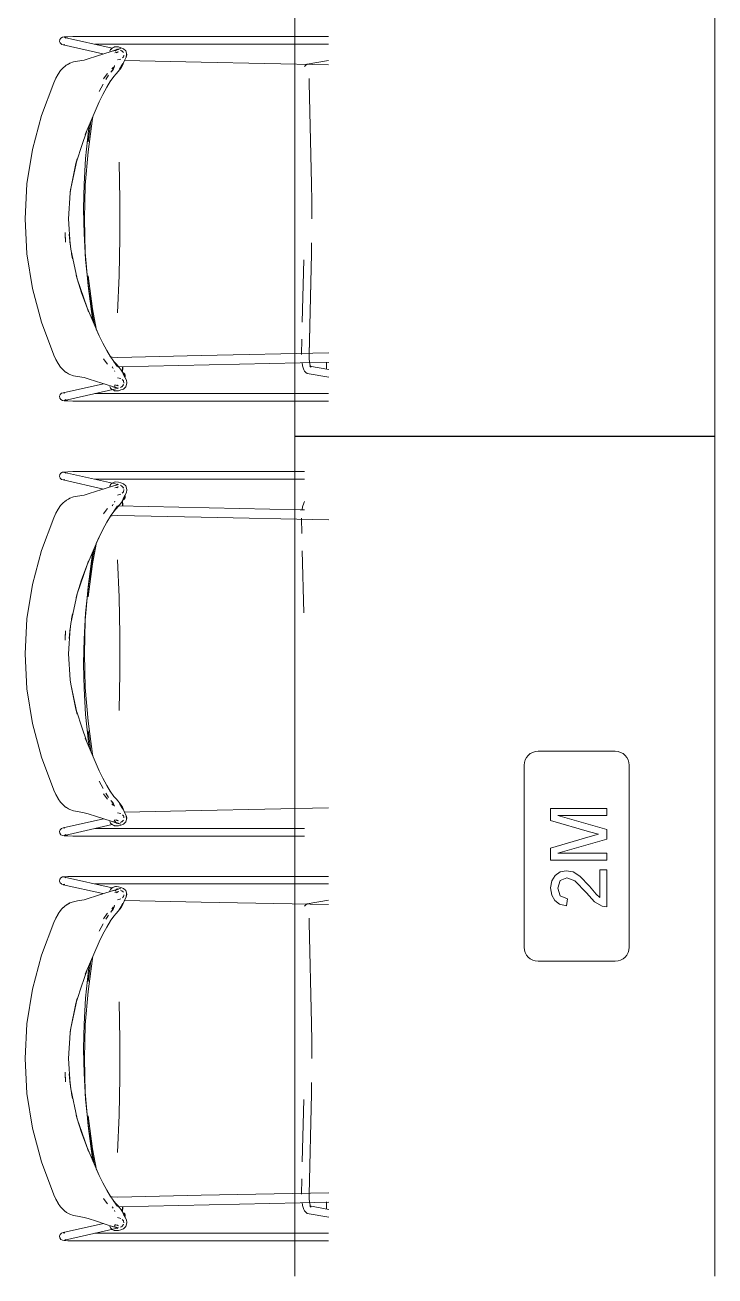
# Model space of a CAD drawing. Header units: millimetres. Extents: x 155927 to 317870, y -36033 to 97293.
# Drawn here: x 204481 to 205466, y 19208 to 20995 of the extents above; entities that cross this region are included whole.
import ezdxf

# ---------------------------------------------------------------- set-up
doc = ezdxf.new("R2010")
doc.units = ezdxf.units.MM
doc.header["$MEASUREMENT"] = 0
doc.layers.add('G-IMPT', color=8, linetype='CONTINUOUS', lineweight=9)
doc.layers.add('I-FURN', color=8, linetype='CONTINUOUS', lineweight=9)

msp = doc.modelspace()

# ---------------------------------------------------------------- linework, layer by layer
at = {"layer": 'G-IMPT'}
for p, q in [((204531, 20974.6), (204530.6, 20971.9)), ((204531.4, 20969.8), (204530.6, 20971.9)), ((204532.5, 20976.7), (204531, 20974.6)), ((204531.4, 20969.8), (204533.2, 20967.9)), ((204534.8, 20977.9), (204532.5, 20976.7)), ((204533.5, 20967.6), (204533.2, 20967.9)), ((204536, 20966.8), (204533.5, 20967.6)), ((204534.8, 20977.9), (204537.3, 20978.3)), ((204538.3, 20967.5), (204535.7, 20967.1)), ((204538, 20967.4), (204535.7, 20967.1)), ((204537.3, 20978.3), (204542.5, 20978.5)), ((204537.6, 20977.7), (204605.7, 20962.3)), ((204537.6, 20977.7), (204539.7, 20976.6)), ((204539.7, 20976.6), (204539.5, 20976.8)), ((204542.5, 20978.5), (204549.7, 20978.7)), ((204556, 20978.7), (204549.7, 20978.7)), ((204914.6, 20978.7), (204556, 20978.7)), ((204581, 20967.9), (204914.6, 20967.9)), ((204592.2, 20954.2), (204536, 20966.8)), ((204571.3, 20946.9), (204583.2, 20950.8)), ((204583.2, 20950.8), (204604.4, 20957.5)), ((204602.4, 20957.8), (204603.5, 20960.1)), ((204602.4, 20957.8), (204602.4, 20957.7)), ((204603.5, 20960.1), (204603.6, 20960.3)), ((204605.7, 20962.4), (204603.6, 20960.3)), ((204603.9, 20960.5), (204605.7, 20962.4)), ((204603.9, 20960.5), (204605.5, 20962.2)), ((204612.6, 20960.1), (204604.4, 20957.5)), ((204608.9, 20963.9), (204605.5, 20962.2)), ((204605.5, 20962.2), (204608.6, 20963.8)), ((204605.5, 20962.2), (204605.7, 20962.4)), ((204608.9, 20963.9), (204605.7, 20962.4)), ((204614.9, 20960.3), (204606.8, 20958.2)), ((204606.8, 20958.2), (204608.1, 20958.5)), ((204614.9, 20960.3), (204608.1, 20958.5)), ((204608.9, 20963.9), (204608.6, 20963.8)), ((204608.9, 20963.9), (204610.6, 20964.1)), ((204614.8, 20957.1), (204609.4, 20955.5)), ((204611.5, 20959.6), (204609.8, 20957.7)), ((204618.2, 20961.7), (204610.4, 20959.4)), ((204613.5, 20960.9), (204610.4, 20959.4)), ((204611.9, 20964), (204610.6, 20964.1)), ((204613.5, 20960.9), (204611.5, 20959.6)), ((204614.7, 20963.9), (204611.9, 20964)), ((204612, 20960.9), (204613.9, 20960.5)), ((204613.6, 20956.9), (204612.1, 20955.4)), ((204612.1, 20955.4), (204613, 20956.5)), ((204614.8, 20957.1), (204612.4, 20955.9)), ((204613.6, 20956.9), (204612.4, 20955.9)), ((204618.2, 20961.7), (204612.6, 20960.1)), ((204617.9, 20962.9), (204614.7, 20963.9)), ((204619.1, 20958.5), (204617.5, 20959.3)), ((204617.9, 20962.9), (204622.1, 20961.5)), ((204617.9, 20959), (204619.1, 20958.5)), ((204621.7, 20955.9), (204619.7, 20958.2)), ((204621.8, 20949.9), (204620.3, 20948.3)), ((204621.8, 20949.9), (204622.3, 20950.9)), ((204625.2, 20958.3), (204622.1, 20961.5)), ((204622.5, 20952.4), (204622.3, 20950.9)), ((204625.9, 20949.5), (204622.9, 20943.5)), ((204625.7, 20957), (204625.2, 20958.3)), ((204626.4, 20954.1), (204625.6, 20949.1)), ((204626.9, 20952.8), (204625.6, 20949.1)), ((204626.9, 20952.8), (204625.7, 20957)), ((204626.4, 20954.1), (204625.9, 20949.5)), ((204532.2, 20930.1), (204533.9, 20932.2)), ((204535.8, 20934), (204533.9, 20932.2)), ((204535.8, 20934), (204536.3, 20934.5)), ((204538.2, 20936.2), (204536.3, 20934.5)), ((204540.2, 20937.8), (204538.2, 20936.2)), ((204540.2, 20937.8), (204545.4, 20940.7)), ((204544.4, 20940.2), (204540.2, 20937.8)), ((204540.2, 20937.8), (204540.6, 20938)), ((204540.6, 20938), (204543.2, 20939.5)), ((204543.2, 20939.5), (204545.4, 20940.7)), ((204544.4, 20940.2), (204545.4, 20940.7)), ((204550.4, 20942.5), (204545.4, 20940.7)), ((204556.4, 20943.6), (204550.4, 20942.5)), ((204565.6, 20945.2), (204556.4, 20943.6)), ((204565.6, 20945.2), (204571.3, 20946.9)), ((204607.5, 20935), (204605.4, 20932.6)), ((204607.6, 20932.7), (204605.9, 20929.9)), ((204607.6, 20932.7), (204606.3, 20930.5)), ((204609.3, 20935.9), (204607.3, 20932.1)), ((204607.6, 20932.7), (204607.3, 20932.1)), ((204607.6, 20932.7), (204609.3, 20935.9)), ((204608.4, 20936.2), (204609.1, 20937.4)), ((204618.3, 20946.7), (204613.5, 20945.4)), ((204618.5, 20934.3), (204614.2, 20928.9)), ((204616.4, 20932), (204621.2, 20940.3)), ((204618.7, 20935.6), (204616.4, 20932)), ((204620.4, 20937.4), (204618.5, 20934.3)), ((204618.7, 20935.6), (204621.2, 20940.3)), ((204620.4, 20937.4), (204622.9, 20943.5)), ((204623.4, 20944.5), (204732.8, 20942)), ((204732.8, 20942), (204914.6, 20938.3)), ((204880.2, 20936), (204882.3, 20937.9)), ((204882.3, 20937.9), (204884.4, 20939.4)), ((204914.6, 20944.7), (204884.4, 20939.4)), ((204522.5, 20912.8), (204525.5, 20919.3)), ((204528.6, 20924.9), (204525.5, 20919.3)), ((204528.6, 20924.9), (204528.8, 20925.2)), ((204532.2, 20930.1), (204528.8, 20925.2)), ((204593.3, 20918.2), (204598.5, 20925.5)), ((204600.7, 20923.5), (204596.8, 20917.6)), ((204596.8, 20917.6), (204598, 20919.6)), ((204603.3, 20915.4), (204597.9, 20906.4)), ((204600.7, 20923.5), (204598, 20919.6)), ((204598.9, 20926), (204598.5, 20925.5)), ((204608.2, 20921.9), (204602.8, 20914.6)), ((204603.3, 20915.4), (204602.8, 20914.6)), ((204606, 20930.8), (204604, 20927.8)), ((204604.3, 20928.3), (204604, 20927.8)), ((204604.3, 20928.3), (204606, 20930.8)), ((204606.3, 20930.5), (204605.9, 20929.9)), ((204608.2, 20921.9), (204611.3, 20925.7)), ((204614.2, 20928.9), (204611.3, 20925.7)), ((204887.1, 20912.6), (204887.2, 20919)), ((204505, 20866.1), (204522.5, 20912.8)), ((204592.7, 20910.8), (204587.2, 20900.4)), ((204587.2, 20900.4), (204592.2, 20909.8)), ((204587.2, 20885.4), (204592.5, 20896)), ((204592.7, 20910.8), (204592.2, 20909.8)), ((204592.5, 20896), (204597.9, 20906.4)), ((204887.1, 20912.6), (204890.3, 20768.3)), ((204587.2, 20885.4), (204567.3, 20839)), ((204505, 20866.1), (204492, 20817.6)), ((204571.3, 20814.3), (204577.6, 20861.6)), ((204577.6, 20861.6), (204578.1, 20864.2)), ((204561.4, 20820.3), (204569.9, 20845.4)), ((204569.9, 20845.4), (204567.3, 20839)), ((204567.7, 20804.8), (204571.8, 20844.5)), ((204575.5, 20858), (204571.4, 20828.3)), ((204575.5, 20858), (204571.4, 20828.3)), ((204573, 20852.1), (204571.8, 20844.5)), ((204492, 20817.6), (204483.9, 20768.2)), ((204561.4, 20820.3), (204556.2, 20804.1)), ((204571.3, 20814.3), (204567.4, 20766.5)), ((204555.8, 20804.2), (204546.5, 20761.7)), ((204553.9, 20797.2), (204546.5, 20761.7)), ((204546.9, 20761.7), (204553.9, 20797.2)), ((204555.8, 20804.2), (204553.9, 20797.2)), ((204553.9, 20797.2), (204556.2, 20804.1)), ((204567.7, 20804.8), (204565.6, 20767.7)), ((204615.6, 20799.3), (204616.6, 20745.4)), ((204481.3, 20718.3), (204483.9, 20768.2)), ((204546, 20755.3), (204543.6, 20718.3)), ((204545.8, 20755.3), (204546.9, 20761.7)), ((204545.8, 20755.3), (204546.2, 20758.8)), ((204546, 20755.3), (204546.4, 20760.6)), ((204565.3, 20751.4), (204565.6, 20767.7)), ((204567.4, 20766.5), (204566.5, 20742.4)), ((204890.3, 20768.3), (204890.7, 20743.4)), ((204565.3, 20751.4), (204564.9, 20732.6)), ((204566.1, 20718.3), (204566.5, 20742.4)), ((204616.6, 20691.3), (204616.6, 20745.4)), ((204890.7, 20743.4), (204890.9, 20718.3)), ((204481.3, 20718.3), (204483.9, 20668.4)), ((204543.5, 20718.3), (204545.8, 20681.4)), ((204543.5, 20718.3), (204543.7, 20710.9)), ((204543.6, 20718.3), (204543.7, 20710.9)), ((204565.3, 20713.7), (204564.9, 20732.6)), ((204566.5, 20694.2), (204566.1, 20718.3)), ((204565.6, 20697.4), (204565.3, 20713.7)), ((204539.3, 20685.2), (204538.6, 20698.8)), ((204538.8, 20695.4), (204539.3, 20685.2)), ((204546.5, 20675), (204544.2, 20696.6)), ((204544.2, 20696.6), (204545.3, 20686.3)), ((204545.8, 20681.4), (204545.3, 20686.3)), ((204546.5, 20675), (204545.3, 20686.3)), ((204546.9, 20675.3), (204545.3, 20686.3)), ((204567.7, 20660.4), (204565.6, 20697.4)), ((204567.4, 20670.2), (204566.5, 20694.2)), ((204616.6, 20691.3), (204615.6, 20637.4)), ((204890.4, 20668.4), (204890.6, 20684.2)), ((204492, 20619), (204483.9, 20668.4)), ((204546.5, 20675), (204555.8, 20632.4)), ((204549, 20661.2), (204546.9, 20675.3)), ((204549, 20661.2), (204547.7, 20668.3)), ((204567.4, 20670.2), (204571.3, 20622.4)), ((204886.9, 20524.3), (204890.3, 20668.2)), ((204887.1, 20524.1), (204890.3, 20668.2)), ((204571.8, 20620.6), (204567.7, 20660.4)), ((204877.2, 20570.9), (204879.3, 20659.8)), ((204555.8, 20632.4), (204554.4, 20637.7)), ((204554.4, 20637.7), (204556, 20632.5)), ((204569.9, 20591.3), (204555.8, 20632.4)), ((204555.8, 20632.4), (204561.9, 20612.8)), ((204561.9, 20612.8), (204556, 20632.5)), ((204577.9, 20589.6), (204571.4, 20636.8)), ((204571.4, 20636.8), (204577.9, 20589.5)), ((204613.5, 20584.2), (204615.6, 20637.4)), ((204492, 20619), (204505, 20570.6)), ((204569.9, 20591.3), (204561.9, 20612.8)), ((204570, 20591.3), (204561.9, 20612.8)), ((204571.3, 20622.4), (204577.6, 20575.1)), ((204577.7, 20581.4), (204571.8, 20620.6)), ((204572.1, 20585.5), (204569.9, 20591.3)), ((204569.9, 20591.3), (204587.1, 20551.3)), ((204572.1, 20585.5), (204570, 20591.3)), ((204577.6, 20575.1), (204578.2, 20571.9)), ((204577.7, 20581.4), (204580.7, 20566.3)), ((204577.9, 20589.6), (204583.6, 20559.4)), ((204583.6, 20559.4), (204577.9, 20589.5)), ((204505, 20570.6), (204522.6, 20523.7)), ((204583.1, 20560.7), (204587.1, 20551.3)), ((204583.1, 20560.7), (204587.2, 20551.3)), ((204592.5, 20540.7), (204587.2, 20551.3)), ((204592.5, 20540.7), (204597.9, 20530.3)), ((204876.2, 20524.4), (204876.7, 20546.6)), ((204522.6, 20523.7), (204525.5, 20517.4)), ((204597.9, 20530.3), (204603.3, 20521.3)), ((204602.7, 20521.5), (204605.6, 20520.9)), ((204608.2, 20514.7), (204602.8, 20522.1)), ((204602.8, 20522.1), (204603.3, 20521.3)), ((204605.6, 20520.9), (204614, 20520.4)), ((204614, 20520.4), (204732.8, 20523.1)), ((204914.9, 20526.8), (204732.8, 20523.1)), ((204887.1, 20524.1), (204887.2, 20517.7)), ((204525.5, 20517.4), (204528.6, 20511.8)), ((204528.8, 20511.5), (204528.6, 20511.8)), ((204528.8, 20511.5), (204532.2, 20506.6)), ((204532.2, 20506.6), (204533.9, 20504.5)), ((204535.8, 20502.7), (204533.9, 20504.5)), ((204538.2, 20500.4), (204535.8, 20502.7)), ((204598.5, 20511.1), (204593.3, 20518.4)), ((204598.9, 20510.6), (204598.5, 20511.1)), ((204605.9, 20506.7), (204606.3, 20506.2)), ((204607.3, 20504.6), (204606.3, 20506.2)), ((204613.3, 20506.9), (204607.7, 20515.2)), ((204611.3, 20511), (204607.7, 20515.2)), ((204613.3, 20506.9), (204608.2, 20514.7)), ((204611.3, 20511), (204614.2, 20507.8)), ((204618.5, 20502.3), (204614.2, 20507.8)), ((204614.5, 20506.8), (204787.5, 20510.6)), ((204620.2, 20499.6), (204620.6, 20506.9)), ((204620.2, 20499.6), (204620.5, 20505.9)), ((204620.9, 20506.9), (204620.6, 20498.9)), ((204874, 20512.4), (204787.5, 20510.6)), ((204914.9, 20513.3), (204874, 20512.4)), ((204876.9, 20512.5), (204877.4, 20508.4)), ((204877.4, 20508.4), (204879.3, 20502.8)), ((204879.3, 20502.8), (204880.2, 20500.7)), ((204887.2, 20517.7), (204888.1, 20510.8)), ((204887.6, 20507.8), (204889.5, 20506.8)), ((204887.6, 20507.8), (204914.9, 20503)), ((204888.1, 20510.8), (204889.6, 20506.2)), ((204889.5, 20506.8), (204888.2, 20508.1)), ((204889.6, 20506.2), (204888.2, 20508.1)), ((204912, 20503.5), (204912, 20513.6)), ((204540.2, 20498.9), (204538.2, 20500.4)), ((204540.2, 20498.9), (204540.6, 20498.7)), ((204540.6, 20498.7), (204543.2, 20497.1)), ((204545.4, 20495.9), (204543.2, 20497.1)), ((204545.4, 20495.9), (204550.4, 20494.1)), ((204556.4, 20493), (204550.4, 20494.1)), ((204556.4, 20493), (204565.6, 20491.4)), ((204565.6, 20491.4), (204571.3, 20489.7)), ((204583.2, 20485.9), (204571.3, 20489.7)), ((204595.7, 20482), (204583.2, 20485.9)), ((204609, 20501.4), (204609.6, 20500)), ((204618.2, 20490), (204613.5, 20491.3)), ((204620.4, 20499.2), (204618.5, 20502.3)), ((204621.8, 20486.8), (204620.2, 20488.6)), ((204620.4, 20499.2), (204622.6, 20494.4)), ((204626, 20488), (204621.6, 20496.4)), ((204622.6, 20494.4), (204621.6, 20496.4)), ((204621.8, 20486.8), (204622.1, 20486.2)), ((204622.1, 20486.2), (204622.5, 20484.2)), ((204626, 20488), (204626.9, 20483.9)), ((204882.3, 20498.8), (204880.2, 20500.7)), ((204884.3, 20497.3), (204882.3, 20498.8)), ((204884.3, 20497.3), (204914.9, 20491.9)), ((204530.6, 20464.8), (204531.4, 20466.9)), ((204531.7, 20467.2), (204531.4, 20466.9)), ((204531.7, 20467.2), (204533.5, 20469.1)), ((204533.5, 20469.1), (204533.2, 20468.8)), ((204536, 20469.9), (204533.5, 20469.1)), ((204538.3, 20469.1), (204535.7, 20469.6)), ((204538, 20469.3), (204535.7, 20469.6)), ((204536, 20469.9), (204593.5, 20482.7)), ((204611, 20475.6), (204537.5, 20459)), ((204914.6, 20468.8), (204581, 20468.8)), ((204607.5, 20478.2), (204595.7, 20482)), ((204602.4, 20478.8), (204602.4, 20478.9)), ((204603.5, 20476.6), (204602.4, 20478.9)), ((204602.4, 20478.9), (204603.6, 20476.4)), ((204602.4, 20478.8), (204603.6, 20476.4)), ((204603.5, 20476.6), (204603.6, 20476.4)), ((204605.5, 20474.5), (204603.6, 20476.4)), ((204605.5, 20474.5), (204605.7, 20474.3)), ((204608.6, 20472.9), (204605.7, 20474.3)), ((204612.6, 20476.6), (204606.8, 20478.4)), ((204614.9, 20476.4), (204606.8, 20478.4)), ((204607.5, 20478.2), (204614.9, 20476.4)), ((204608.9, 20472.8), (204608.6, 20472.9)), ((204608.9, 20472.8), (204610.6, 20472.5)), ((204609, 20480.4), (204609.8, 20478.9)), ((204614.9, 20479.6), (204609.4, 20481.1)), ((204610.4, 20477.3), (204612.6, 20476.6)), ((204610.4, 20477.3), (204613.5, 20475.8)), ((204614.7, 20472.8), (204610.6, 20472.5)), ((204611.5, 20477.1), (204611, 20477.6)), ((204611.5, 20477.1), (204613.5, 20475.8)), ((204613.9, 20476.2), (204612, 20475.8)), ((204612.5, 20480.8), (204613.6, 20479.8)), ((204612.5, 20480.8), (204613.1, 20480.1)), ((204614.9, 20479.6), (204612.8, 20480.5)), ((204613.6, 20479.8), (204612.8, 20480.5)), ((204614.7, 20472.8), (204617.9, 20473.8)), ((204617.5, 20477.4), (204619.1, 20478.2)), ((204617.9, 20477.7), (204619.1, 20478.2)), ((204622.1, 20475.1), (204617.9, 20473.8)), ((204621.9, 20481.1), (204619.7, 20478.5)), ((204620.9, 20480.1), (204622.1, 20481.7)), ((204620.9, 20480.1), (204621.3, 20480.6)), ((204622.1, 20481.7), (204621.3, 20480.6)), ((204622.1, 20475.1), (204625.2, 20478.4)), ((204622.6, 20483.6), (204622.5, 20484.2)), ((204625.2, 20478.4), (204625.7, 20479.7)), ((204625.7, 20479.7), (204626.9, 20483.9)), ((204530.6, 20464.8), (204531, 20462.1)), ((204532.5, 20460), (204531, 20462.1)), ((204534.8, 20458.8), (204532.5, 20460)), ((204537.3, 20458.4), (204534.8, 20458.8)), ((204542.5, 20458.1), (204537.3, 20458.4)), ((204537.5, 20459), (204539.7, 20460)), ((204539.5, 20459.8), (204539.7, 20460)), ((204549.7, 20458), (204542.5, 20458.1)), ((204549.7, 20458), (204556, 20457.9)), ((204914.6, 20457.9), (204556, 20457.9)), ((204530.6, 20350.3), (204531, 20353)), ((204530.6, 20350.3), (204531.4, 20348.2)), ((204532.5, 20355.1), (204531, 20353)), ((204531.7, 20347.8), (204531.4, 20348.2)), ((204531.7, 20347.8), (204533.5, 20346)), ((204534.8, 20356.3), (204532.5, 20355.1)), ((204533.5, 20346), (204533.2, 20346.3)), ((204536, 20345.2), (204533.5, 20346)), ((204537.3, 20356.6), (204534.8, 20356.3)), ((204538.3, 20345.9), (204535.7, 20345.5)), ((204538, 20345.8), (204535.7, 20345.5)), ((204536, 20345.2), (204593.5, 20332.3)), ((204542.5, 20356.9), (204537.3, 20356.6)), ((204610.5, 20339.6), (204537.5, 20356)), ((204537.5, 20356), (204539.7, 20355)), ((204539.5, 20355.2), (204539.7, 20355)), ((204549.7, 20357.1), (204542.5, 20356.9)), ((204549.7, 20357.1), (204556, 20357.1)), ((204880.3, 20357.1), (204556, 20357.1)), ((204880.3, 20346.3), (204581, 20346.3)), ((204608.6, 20342.2), (204605.7, 20340.7)), ((204608.9, 20342.2), (204608.6, 20342.2)), ((204608.9, 20342.2), (204610.6, 20342.5)), ((204614.7, 20342.3), (204610.6, 20342.5)), ((204614.7, 20342.3), (204617.9, 20341.3)), ((204565.6, 20323.6), (204571.3, 20325.3)), ((204583.2, 20329.2), (204571.3, 20325.3)), ((204595.7, 20333.1), (204583.2, 20329.2)), ((204607.5, 20336.9), (204595.7, 20333.1)), ((204602.4, 20336.2), (204603.6, 20338.7)), ((204602.4, 20336.1), (204603.6, 20338.7)), ((204603.5, 20338.5), (204602.4, 20336.1)), ((204602.4, 20336.2), (204602.4, 20336.1)), ((204603.5, 20338.5), (204603.6, 20338.7)), ((204605.5, 20340.6), (204603.6, 20338.7)), ((204605.5, 20340.6), (204605.7, 20340.7)), ((204614.9, 20338.7), (204606.8, 20336.6)), ((204612.6, 20338.5), (204606.8, 20336.6)), ((204607.5, 20336.9), (204614.9, 20338.7)), ((204614.9, 20335.5), (204609.4, 20333.9)), ((204610.4, 20337.7), (204613.5, 20339.3)), ((204610.4, 20337.7), (204612.6, 20338.5)), ((204611.5, 20337.9), (204613.5, 20339.3)), ((204613.9, 20338.9), (204612, 20339.3)), ((204612.5, 20334.2), (204613.6, 20335.2)), ((204612.5, 20334.2), (204613.1, 20334.9)), ((204614.9, 20335.5), (204612.8, 20334.5)), ((204613.6, 20335.2), (204612.8, 20334.5)), ((204618.2, 20325), (204613.5, 20323.7)), ((204617.5, 20337.7), (204619.1, 20336.9)), ((204622.1, 20339.9), (204617.9, 20341.3)), ((204617.9, 20337.3), (204619.1, 20336.9)), ((204621.9, 20333.9), (204619.7, 20336.6)), ((204621.8, 20328.3), (204620.2, 20326.5)), ((204620.9, 20335), (204622.1, 20333.3)), ((204620.9, 20335), (204621.3, 20334.4)), ((204622.1, 20333.3), (204621.3, 20334.4)), ((204626, 20327.1), (204621.6, 20318.6)), ((204621.8, 20328.3), (204622.1, 20328.9)), ((204622.1, 20339.9), (204625.2, 20336.7)), ((204622.1, 20328.9), (204622.5, 20330.8)), ((204622.6, 20331.4), (204622.5, 20330.8)), ((204625.2, 20336.7), (204625.7, 20335.4)), ((204625.7, 20335.4), (204626.9, 20331.1)), ((204626, 20327.1), (204626.9, 20331.1)), ((204528.8, 20303.6), (204532.2, 20308.5)), ((204532.2, 20308.5), (204533.9, 20310.5)), ((204535.8, 20312.4), (204533.9, 20310.5)), ((204538.2, 20314.6), (204535.8, 20312.4)), ((204540.2, 20316.1), (204538.2, 20314.6)), ((204540.2, 20316.1), (204540.6, 20316.4)), ((204540.6, 20316.4), (204543.2, 20317.9)), ((204545.4, 20319.1), (204543.2, 20317.9)), ((204545.4, 20319.1), (204550.4, 20320.9)), ((204556.4, 20322), (204550.4, 20320.9)), ((204556.4, 20322), (204565.6, 20323.6)), ((204605.9, 20308.3), (204606.3, 20308.9)), ((204607.3, 20310.5), (204606.3, 20308.9)), ((204613.3, 20308.1), (204607.7, 20299.9)), ((204613.3, 20308.1), (204608.2, 20300.3)), ((204609, 20313.7), (204609.6, 20315.1)), ((204611.3, 20304.1), (204614.2, 20307.3)), ((204618.5, 20312.7), (204614.2, 20307.3)), ((204614.5, 20308.3), (204787.5, 20304.5)), ((204620.4, 20315.8), (204618.5, 20312.7)), ((204620.2, 20315.4), (204620.5, 20308.1)), ((204620.2, 20315.4), (204620.6, 20308.1)), ((204620.4, 20315.8), (204622.6, 20320.6)), ((204620.9, 20308.1), (204620.6, 20316.2)), ((204622.6, 20320.6), (204621.6, 20318.6)), ((204876.9, 20302.5), (204877.4, 20306.7)), ((204877.4, 20306.7), (204879.3, 20312.2)), ((204879.3, 20312.2), (204880.2, 20314.4)), ((204505, 20244.4), (204522.6, 20291.3)), ((204522.6, 20291.3), (204525.5, 20297.7)), ((204525.5, 20297.7), (204528.6, 20303.3)), ((204528.8, 20303.6), (204528.6, 20303.3)), ((204598.5, 20303.9), (204593.3, 20296.6)), ((204597.9, 20284.8), (204603.3, 20293.7)), ((204598.9, 20304.4), (204598.5, 20303.9)), ((204602.7, 20293.5), (204605.6, 20294.2)), ((204608.2, 20300.3), (204602.8, 20293)), ((204602.8, 20293), (204603.3, 20293.7)), ((204605.6, 20294.2), (204614, 20294.6)), ((204611.3, 20304.1), (204607.7, 20299.9)), ((204614, 20294.6), (204732.8, 20291.9)), ((204914.9, 20288.3), (204732.8, 20291.9)), ((204874, 20302.6), (204787.5, 20304.5)), ((204880.3, 20302.5), (204874, 20302.6)), ((204876.2, 20290.6), (204876.7, 20268.5)), ((204592.5, 20274.3), (204587.2, 20263.7)), ((204592.5, 20274.3), (204597.9, 20284.8)), ((204569.9, 20223.8), (204587.1, 20263.8)), ((204577.9, 20225.4), (204583.6, 20255.7)), ((204583.6, 20255.7), (204577.9, 20225.5)), ((204583.1, 20254.4), (204587.1, 20263.8)), ((204583.1, 20254.4), (204587.2, 20263.7)), ((204492, 20196), (204505, 20244.4)), ((204571.3, 20192.7), (204577.6, 20240)), ((204577.6, 20240), (204578.2, 20243.1)), ((204577.7, 20233.6), (204580.7, 20248.7)), ((204877.2, 20244.1), (204879.3, 20155.2)), ((204569.9, 20223.8), (204555.8, 20182.6)), ((204569.9, 20223.8), (204561.9, 20202.3)), ((204570, 20223.8), (204561.9, 20202.3)), ((204572.1, 20229.5), (204569.9, 20223.8)), ((204572.1, 20229.5), (204570, 20223.8)), ((204571.4, 20178.3), (204577.9, 20225.5)), ((204577.9, 20225.4), (204571.4, 20178.3)), ((204577.7, 20233.6), (204571.8, 20194.5)), ((204613.5, 20230.9), (204615.6, 20177.7)), ((204555.8, 20182.6), (204561.9, 20202.3)), ((204561.9, 20202.3), (204556, 20182.6)), ((204492, 20196), (204483.9, 20146.6)), ((204546.5, 20140.1), (204555.8, 20182.6)), ((204555.8, 20182.6), (204554.4, 20177.4)), ((204554.4, 20177.4), (204556, 20182.6)), ((204567.4, 20144.8), (204571.3, 20192.7)), ((204571.8, 20194.5), (204567.7, 20154.7)), ((204616.6, 20123.7), (204615.6, 20177.7)), ((204481.3, 20096.7), (204483.9, 20146.6)), ((204549, 20153.9), (204546.9, 20139.8)), ((204549, 20153.9), (204547.7, 20146.7)), ((204567.7, 20154.7), (204565.6, 20117.6)), ((204539.3, 20129.8), (204538.6, 20116.2)), ((204538.8, 20120.2), (204539.3, 20129.8)), ((204543.5, 20096.7), (204545.8, 20133.7)), ((204546.5, 20140.1), (204544.2, 20118.5)), ((204544.2, 20118.5), (204545.3, 20128.8)), ((204546.5, 20140.1), (204545.3, 20128.8)), ((204546.9, 20139.8), (204545.3, 20128.8)), ((204545.8, 20133.7), (204545.3, 20128.8)), ((204567.4, 20144.8), (204566.5, 20120.8)), ((204565.6, 20117.6), (204565.3, 20101.3)), ((204566.5, 20120.8), (204566.1, 20096.7)), ((204616.6, 20123.7), (204616.6, 20069.7)), ((204481.3, 20096.7), (204483.9, 20046.8)), ((204543.5, 20096.7), (204543.7, 20104.2)), ((204543.6, 20096.7), (204543.7, 20104.2)), ((204546, 20059.8), (204543.6, 20096.7)), ((204565.3, 20101.3), (204564.9, 20082.5)), ((204566.1, 20096.7), (204566.5, 20072.6)), ((204565.3, 20063.6), (204564.9, 20082.5)), ((204545.8, 20059.8), (204546.9, 20053.4)), ((204545.8, 20059.8), (204546.2, 20056.3)), ((204546, 20059.8), (204546.3, 20055.6)), ((204565.3, 20063.6), (204565.6, 20047.4)), ((204567.4, 20048.6), (204566.5, 20072.6)), ((204615.6, 20015.8), (204616.6, 20069.7)), ((204492, 19997.4), (204483.9, 20046.8)), ((204555.8, 20010.8), (204546.5, 20053.3)), ((204553.9, 20017.9), (204546.5, 20053.3)), ((204546.9, 20053.4), (204553.9, 20017.9)), ((204567.7, 20010.3), (204565.6, 20047.4)), ((204571.3, 20000.8), (204567.4, 20048.6)), ((204555.8, 20010.8), (204553.9, 20017.9)), ((204553.9, 20017.9), (204556.2, 20010.9)), ((204561.4, 19994.7), (204556.2, 20010.9)), ((204567.7, 20010.3), (204571.8, 19970.5)), ((204505, 19949), (204492, 19997.4)), ((204561.4, 19994.7), (204569.9, 19969.7)), ((204571.3, 20000.8), (204577.6, 19953.5)), ((204575.5, 19957.1), (204571.4, 19986.7)), ((204575.5, 19957.1), (204571.4, 19986.7)), ((204569.9, 19969.7), (204567.3, 19976.1)), ((204587.2, 19929.7), (204567.3, 19976.1)), ((204573, 19962.9), (204571.8, 19970.5)), ((204505, 19949), (204522.5, 19902.2)), ((204577.6, 19953.5), (204578.1, 19950.9)), ((204587.2, 19929.7), (204592.5, 19919.1)), ((204592.7, 19904.3), (204587.2, 19914.7)), ((204587.2, 19914.7), (204592.2, 19905.2)), ((204592.5, 19919.1), (204597.9, 19908.7)), ((204522.5, 19902.2), (204525.5, 19895.8)), ((204528.6, 19890.1), (204525.5, 19895.8)), ((204592.7, 19904.3), (204592.2, 19905.2)), ((204593.3, 19896.8), (204598.5, 19889.5)), ((204600.7, 19891.5), (204596.8, 19897.5)), ((204596.8, 19897.5), (204598, 19895.5)), ((204603.3, 19899.7), (204597.9, 19908.7)), ((204600.7, 19891.5), (204598, 19895.5)), ((204608.2, 19893.1), (204602.8, 19900.4)), ((204603.3, 19899.7), (204602.8, 19900.4)), ((204528.6, 19890.1), (204528.8, 19889.8)), ((204532.2, 19885), (204528.8, 19889.8)), ((204532.2, 19885), (204533.9, 19882.9)), ((204535.8, 19881), (204533.9, 19882.9)), ((204535.8, 19881), (204536.3, 19880.6)), ((204538.2, 19878.8), (204536.3, 19880.6)), ((204540.2, 19877.3), (204538.2, 19878.8)), ((204544.4, 19874.9), (204540.2, 19877.3)), ((204540.2, 19877.3), (204540.6, 19877.1)), ((204540.2, 19877.3), (204545.4, 19874.3)), ((204540.6, 19877.1), (204543.2, 19875.5)), ((204598.9, 19889), (204598.5, 19889.5)), ((204604.3, 19886.7), (204604, 19887.3)), ((204606, 19884.2), (204604, 19887.3)), ((204604.3, 19886.7), (204606, 19884.2)), ((204607.5, 19880), (204605.4, 19882.5)), ((204607.6, 19882.4), (204605.9, 19885.1)), ((204606.3, 19884.6), (204605.9, 19885.1)), ((204607.6, 19882.4), (204606.3, 19884.6)), ((204607.6, 19882.4), (204607.3, 19883)), ((204609.3, 19879.2), (204607.3, 19883)), ((204607.6, 19882.4), (204609.3, 19879.2)), ((204608.2, 19893.1), (204611.3, 19889.4)), ((204614.2, 19886.2), (204611.3, 19889.4)), ((204618.5, 19880.7), (204614.2, 19886.2)), ((204618.7, 19879.5), (204616.4, 19883.1)), ((204616.4, 19883.1), (204621.2, 19874.8)), ((204620.4, 19877.6), (204618.5, 19880.7)), ((204618.7, 19879.5), (204621.2, 19874.8)), ((204620.4, 19877.6), (204622.9, 19871.5)), ((204593.3, 19861.1), (204536, 19848.2)), ((204543.2, 19875.5), (204545.4, 19874.3)), ((204544.4, 19874.9), (204545.4, 19874.3)), ((204550.4, 19872.5), (204545.4, 19874.3)), ((204556.4, 19871.4), (204550.4, 19872.5)), ((204565.6, 19869.8), (204556.4, 19871.4)), ((204565.6, 19869.8), (204571.3, 19868.1)), ((204571.3, 19868.1), (204583.2, 19864.3)), ((204583.2, 19864.3), (204604.4, 19857.5)), ((204608.8, 19859.2), (204609.8, 19857.3)), ((204614.8, 19858), (204609.4, 19859.5)), ((204613.6, 19858.2), (204612.1, 19859.6)), ((204612.1, 19859.6), (204613, 19858.6)), ((204613.6, 19858.2), (204612.4, 19859.2)), ((204614.8, 19858), (204612.4, 19859.2)), ((204618.3, 19868.4), (204613.5, 19869.7)), ((204621.8, 19865.2), (204620.3, 19866.8)), ((204621.8, 19865.2), (204622.3, 19864.2)), ((204622.5, 19862.6), (204622.3, 19864.2)), ((204625.9, 19865.5), (204622.9, 19871.5)), ((204623.4, 19870.6), (204732.8, 19873)), ((204626.9, 19862.3), (204625.6, 19866)), ((204626.4, 19860.9), (204625.6, 19866)), ((204626.9, 19862.3), (204625.7, 19858.1)), ((204626.4, 19860.9), (204625.9, 19865.5)), ((204732.8, 19873), (204914.6, 19876.7)), ((204531.4, 19845.3), (204530.6, 19843.1)), ((204531, 19840.5), (204530.6, 19843.1)), ((204531.4, 19845.3), (204533.2, 19847.1)), ((204533.5, 19847.4), (204533.2, 19847.1)), ((204536, 19848.2), (204533.5, 19847.4)), ((204538.3, 19847.5), (204535.7, 19848)), ((204538, 19847.7), (204535.7, 19848)), ((204537.6, 19837.4), (204605.7, 19852.8)), ((204581, 19847.2), (204880.6, 19847.2)), ((204602.4, 19857.2), (204602.4, 19857.3)), ((204602.4, 19857.2), (204603.5, 19855)), ((204603.5, 19855), (204603.6, 19854.8)), ((204605.7, 19852.7), (204603.6, 19854.8)), ((204603.9, 19854.5), (204605.5, 19852.9)), ((204603.9, 19854.5), (204605.7, 19852.7)), ((204612.6, 19854.9), (204604.4, 19857.5)), ((204608.9, 19851.2), (204605.5, 19852.9)), ((204605.5, 19852.9), (204608.6, 19851.3)), ((204605.5, 19852.9), (204605.7, 19852.7)), ((204608.9, 19851.2), (204605.7, 19852.7)), ((204614.9, 19854.8), (204606.8, 19856.9)), ((204606.8, 19856.9), (204608.1, 19856.5)), ((204614.9, 19854.8), (204608.1, 19856.5)), ((204608.9, 19851.2), (204608.6, 19851.3)), ((204608.9, 19851.2), (204610.6, 19850.9)), ((204611.5, 19855.5), (204609.8, 19857.3)), ((204613.5, 19854.2), (204610.4, 19855.7)), ((204618.2, 19853.3), (204610.4, 19855.7)), ((204611.9, 19851), (204610.6, 19850.9)), ((204613.5, 19854.2), (204611.5, 19855.5)), ((204614.7, 19851.1), (204611.9, 19851)), ((204612, 19854.2), (204613.9, 19854.6)), ((204618.2, 19853.3), (204612.6, 19854.9)), ((204617.9, 19852.1), (204614.7, 19851.1)), ((204619.1, 19856.6), (204617.5, 19855.8)), ((204617.9, 19856.1), (204619.1, 19856.6)), ((204617.9, 19852.1), (204622.1, 19853.5)), ((204621.7, 19859.1), (204619.7, 19856.8)), ((204625.2, 19856.7), (204622.1, 19853.5)), ((204625.7, 19858.1), (204625.2, 19856.7)), ((204532.5, 19838.3), (204531, 19840.5)), ((204534.8, 19837.1), (204532.5, 19838.3)), ((204534.8, 19837.1), (204537.3, 19836.8)), ((204537.3, 19836.8), (204542.5, 19836.5)), ((204537.6, 19837.4), (204539.7, 19838.4)), ((204539.7, 19838.4), (204539.5, 19838.2)), ((204542.5, 19836.5), (204549.7, 19836.4)), ((204556, 19836.3), (204549.7, 19836.4)), ((204880.6, 19836.3), (204556, 19836.3)), ((204531, 19774.6), (204530.6, 19772)), ((204531.4, 19769.8), (204530.6, 19772)), ((204532.5, 19776.8), (204531, 19774.6)), ((204531.4, 19769.8), (204533.2, 19768)), ((204534.8, 19778), (204532.5, 19776.8)), ((204534.8, 19778), (204537.3, 19778.3)), ((204537.3, 19778.3), (204542.5, 19778.6)), ((204537.6, 19777.7), (204605.7, 19762.4)), ((204537.6, 19777.7), (204539.7, 19776.7)), ((204539.7, 19776.7), (204539.5, 19776.9)), ((204542.5, 19778.6), (204549.7, 19778.7)), ((204556, 19778.8), (204549.7, 19778.7)), ((204914.6, 19778.8), (204556, 19778.8)), ((204533.5, 19767.7), (204533.2, 19768)), ((204536, 19766.9), (204533.5, 19767.7)), ((204538.3, 19767.6), (204535.7, 19767.1)), ((204538, 19767.5), (204535.7, 19767.1)), ((204592.2, 19754.2), (204536, 19766.9)), ((204581, 19767.9), (204914.6, 19767.9)), ((204583.2, 19750.8), (204604.4, 19757.6)), ((204602.4, 19757.9), (204603.5, 19760.1)), ((204602.4, 19757.9), (204602.4, 19757.8)), ((204603.5, 19760.1), (204603.6, 19760.3)), ((204605.7, 19762.4), (204603.6, 19760.3)), ((204603.9, 19760.6), (204605.7, 19762.4)), ((204603.9, 19760.6), (204605.5, 19762.2)), ((204612.6, 19760.2), (204604.4, 19757.6)), ((204608.9, 19763.9), (204605.5, 19762.2)), ((204605.5, 19762.2), (204608.6, 19763.8)), ((204605.5, 19762.2), (204605.7, 19762.4)), ((204608.9, 19763.9), (204605.7, 19762.4)), ((204614.9, 19760.3), (204606.8, 19758.2)), ((204606.8, 19758.2), (204608.1, 19758.6)), ((204614.9, 19760.3), (204608.1, 19758.6)), ((204608.9, 19763.9), (204608.6, 19763.8)), ((204608.9, 19763.9), (204610.6, 19764.2)), ((204614.8, 19757.1), (204609.4, 19755.6)), ((204611.5, 19759.6), (204609.8, 19757.8)), ((204618.2, 19761.8), (204610.4, 19759.4)), ((204613.5, 19760.9), (204610.4, 19759.4)), ((204611.9, 19764.1), (204610.6, 19764.2)), ((204613.5, 19760.9), (204611.5, 19759.6)), ((204614.7, 19764), (204611.9, 19764.1)), ((204612, 19760.9), (204613.9, 19760.5)), ((204613.6, 19756.9), (204612.1, 19755.5)), ((204612.1, 19755.5), (204613, 19756.5)), ((204614.8, 19757.1), (204612.4, 19755.9)), ((204613.6, 19756.9), (204612.4, 19755.9)), ((204618.2, 19761.8), (204612.6, 19760.2)), ((204617.9, 19763), (204614.7, 19764)), ((204619.1, 19758.5), (204617.5, 19759.3)), ((204617.9, 19763), (204622.1, 19761.6)), ((204617.9, 19759), (204619.1, 19758.5)), ((204621.7, 19756), (204619.7, 19758.3)), ((204625.2, 19758.4), (204622.1, 19761.6)), ((204622.5, 19752.5), (204622.3, 19750.9)), ((204625.7, 19757), (204625.2, 19758.4)), ((204626.4, 19754.2), (204625.6, 19749.1)), ((204626.9, 19752.8), (204625.6, 19749.1)), ((204626.9, 19752.8), (204625.7, 19757)), ((204626.4, 19754.2), (204625.9, 19749.6)), ((204535.8, 19734.1), (204533.9, 19732.2)), ((204535.8, 19734.1), (204536.3, 19734.5)), ((204538.2, 19736.3), (204536.3, 19734.5)), ((204540.2, 19737.8), (204538.2, 19736.3)), ((204540.2, 19737.8), (204545.4, 19740.8)), ((204544.4, 19740.2), (204540.2, 19737.8)), ((204540.2, 19737.8), (204540.6, 19738)), ((204540.6, 19738), (204543.2, 19739.6)), ((204543.2, 19739.6), (204545.4, 19740.8)), ((204544.4, 19740.2), (204545.4, 19740.8)), ((204550.4, 19742.6), (204545.4, 19740.8)), ((204556.4, 19743.7), (204550.4, 19742.6)), ((204565.6, 19745.3), (204556.4, 19743.7)), ((204565.6, 19745.3), (204571.3, 19747)), ((204571.3, 19747), (204583.2, 19750.8)), ((204607.5, 19735.1), (204605.4, 19732.6)), ((204609.3, 19735.9), (204607.3, 19732.1)), ((204607.6, 19732.7), (204609.3, 19735.9)), ((204608.4, 19736.3), (204609.1, 19737.5)), ((204618.3, 19746.7), (204613.5, 19745.4)), ((204618.5, 19734.4), (204614.2, 19728.9)), ((204616.4, 19732), (204621.2, 19740.3)), ((204618.7, 19735.6), (204616.4, 19732)), ((204620.4, 19737.5), (204618.5, 19734.4)), ((204618.7, 19735.6), (204621.2, 19740.3)), ((204621.8, 19750), (204620.3, 19748.3)), ((204620.4, 19737.5), (204622.9, 19743.6)), ((204621.8, 19750), (204622.3, 19750.9)), ((204625.9, 19749.6), (204622.9, 19743.6)), ((204623.4, 19744.5), (204732.8, 19742.1)), ((204732.8, 19742.1), (204914.6, 19738.4)), ((204880.2, 19736), (204882.3, 19738)), ((204882.3, 19738), (204884.4, 19739.4)), ((204914.6, 19744.7), (204884.4, 19739.4)), ((204522.5, 19712.9), (204525.5, 19719.3)), ((204528.6, 19725), (204525.5, 19719.3)), ((204528.6, 19725), (204528.8, 19725.3)), ((204532.2, 19730.1), (204528.8, 19725.3)), ((204532.2, 19730.1), (204533.9, 19732.2)), ((204593.3, 19718.3), (204598.5, 19725.6)), ((204600.7, 19723.6), (204596.8, 19717.6)), ((204596.8, 19717.6), (204598, 19719.6)), ((204600.7, 19723.6), (204598, 19719.6)), ((204598.9, 19726.1), (204598.5, 19725.6)), ((204608.2, 19722), (204602.8, 19714.7)), ((204606, 19730.9), (204604, 19727.8)), ((204604.3, 19728.4), (204604, 19727.8)), ((204604.3, 19728.4), (204606, 19730.9)), ((204607.6, 19732.7), (204605.9, 19730)), ((204606.3, 19730.5), (204605.9, 19730)), ((204607.6, 19732.7), (204606.3, 19730.5)), ((204607.6, 19732.7), (204607.3, 19732.1)), ((204608.2, 19722), (204611.3, 19725.7)), ((204614.2, 19728.9), (204611.3, 19725.7)), ((204887.1, 19712.6), (204887.2, 19719)), ((204505, 19666.1), (204522.5, 19712.9)), ((204592.7, 19710.8), (204587.2, 19700.4)), ((204587.2, 19700.4), (204592.2, 19709.9)), ((204592.7, 19710.8), (204592.2, 19709.9)), ((204592.5, 19696), (204597.9, 19706.4)), ((204603.3, 19715.4), (204597.9, 19706.4)), ((204603.3, 19715.4), (204602.8, 19714.7)), ((204887.1, 19712.6), (204890.3, 19568.4)), ((204587.2, 19685.4), (204567.3, 19639)), ((204587.2, 19685.4), (204592.5, 19696)), ((204505, 19666.1), (204492, 19617.7)), ((204577.6, 19661.6), (204578.1, 19664.2)), ((204561.4, 19620.4), (204569.9, 19645.4)), ((204569.9, 19645.4), (204567.3, 19639)), ((204571.3, 19614.3), (204577.6, 19661.6)), ((204575.5, 19658), (204571.4, 19628.4)), ((204575.5, 19658), (204571.4, 19628.4)), ((204573, 19652.2), (204571.8, 19644.6)), ((204567.7, 19604.8), (204571.8, 19644.6)), ((204492, 19617.7), (204483.9, 19568.3)), ((204561.4, 19620.4), (204556.2, 19604.2)), ((204571.3, 19614.3), (204567.4, 19566.5)), ((204555.8, 19604.3), (204546.5, 19561.8)), ((204553.9, 19597.2), (204546.5, 19561.8)), ((204546.9, 19561.7), (204553.9, 19597.2)), ((204555.8, 19604.3), (204553.9, 19597.2)), ((204553.9, 19597.2), (204556.2, 19604.2)), ((204567.7, 19604.8), (204565.6, 19567.7)), ((204615.6, 19599.3), (204616.6, 19545.4)), ((204481.3, 19518.4), (204483.9, 19568.3)), ((204546, 19555.3), (204543.6, 19518.4)), ((204545.8, 19555.3), (204546.9, 19561.7)), ((204545.8, 19555.3), (204546.2, 19558.8)), ((204546, 19555.3), (204546.4, 19560.7)), ((204565.3, 19551.5), (204565.6, 19567.7)), ((204567.4, 19566.5), (204566.5, 19542.5)), ((204890.3, 19568.4), (204890.7, 19543.5)), ((204565.3, 19551.5), (204564.9, 19532.6)), ((204566.1, 19518.4), (204566.5, 19542.5)), ((204616.6, 19491.4), (204616.6, 19545.4)), ((204890.7, 19543.5), (204890.9, 19518.4)), ((204565.3, 19513.8), (204564.9, 19532.6)), ((204481.3, 19518.4), (204483.9, 19468.5)), ((204543.5, 19518.4), (204545.8, 19481.4)), ((204543.5, 19518.4), (204543.7, 19510.9)), ((204543.6, 19518.4), (204543.7, 19510.9)), ((204565.6, 19497.5), (204565.3, 19513.8)), ((204566.5, 19494.3), (204566.1, 19518.4)), ((204539.3, 19485.3), (204538.6, 19498.9)), ((204538.8, 19495.5), (204539.3, 19485.3)), ((204546.5, 19475), (204544.2, 19496.6)), ((204544.2, 19496.6), (204545.3, 19486.3)), ((204545.8, 19481.4), (204545.3, 19486.3)), ((204546.5, 19475), (204545.3, 19486.3)), ((204546.9, 19475.3), (204545.3, 19486.3)), ((204567.7, 19460.4), (204565.6, 19497.5)), ((204567.4, 19470.3), (204566.5, 19494.3)), ((204616.6, 19491.4), (204615.6, 19437.4)), ((204890.4, 19468.4), (204890.6, 19484.2)), ((204492, 19419.1), (204483.9, 19468.5)), ((204546.5, 19475), (204555.8, 19432.5)), ((204549, 19461.2), (204546.9, 19475.3)), ((204549, 19461.2), (204547.7, 19468.4)), ((204567.4, 19470.3), (204571.3, 19422.4)), ((204886.9, 19324.4), (204890.3, 19468.3)), ((204887.1, 19324.1), (204890.3, 19468.3)), ((204571.8, 19420.6), (204567.7, 19460.4)), ((204877.2, 19371), (204879.3, 19459.9)), ((204555.8, 19432.5), (204554.4, 19437.7)), ((204554.4, 19437.7), (204556, 19432.5)), ((204569.9, 19391.3), (204555.8, 19432.5)), ((204555.8, 19432.5), (204561.9, 19412.8)), ((204561.9, 19412.8), (204556, 19432.5)), ((204577.9, 19389.7), (204571.4, 19436.8)), ((204571.4, 19436.8), (204577.9, 19389.6)), ((204613.5, 19384.2), (204615.6, 19437.4)), ((204492, 19419.1), (204505, 19370.7)), ((204569.9, 19391.3), (204561.9, 19412.8)), ((204570, 19391.3), (204561.9, 19412.8)), ((204571.3, 19422.4), (204577.6, 19375.1)), ((204577.7, 19381.5), (204571.8, 19420.6)), ((204572.1, 19385.6), (204569.9, 19391.3)), ((204569.9, 19391.3), (204587.1, 19351.3)), ((204572.1, 19385.6), (204570, 19391.3)), ((204577.7, 19381.5), (204580.7, 19366.4)), ((204577.9, 19389.7), (204583.6, 19359.4)), ((204583.6, 19359.4), (204577.9, 19389.6)), ((204505, 19370.7), (204522.6, 19323.8)), ((204577.6, 19375.1), (204578.2, 19372)), ((204583.1, 19360.7), (204587.1, 19351.3)), ((204583.1, 19360.7), (204587.2, 19351.4)), ((204592.5, 19340.8), (204587.2, 19351.4)), ((204592.5, 19340.8), (204597.9, 19330.3)), ((204876.2, 19324.5), (204876.7, 19346.6)), ((204522.6, 19323.8), (204525.5, 19317.4)), ((204597.9, 19330.3), (204603.3, 19321.4)), ((204614, 19320.5), (204732.8, 19323.2)), ((204914.9, 19326.8), (204732.8, 19323.2)), ((204887.1, 19324.1), (204887.2, 19317.7)), ((204525.5, 19317.4), (204528.6, 19311.8)), ((204528.8, 19311.5), (204528.6, 19311.8)), ((204528.8, 19311.5), (204532.2, 19306.6)), ((204532.2, 19306.6), (204533.9, 19304.6)), ((204598.5, 19311.2), (204593.3, 19318.5)), ((204598.9, 19310.7), (204598.5, 19311.2)), ((204602.7, 19321.6), (204605.6, 19320.9)), ((204608.2, 19314.8), (204602.8, 19322.1)), ((204602.8, 19322.1), (204603.3, 19321.4)), ((204605.6, 19320.9), (204614, 19320.5)), ((204605.9, 19306.8), (204606.3, 19306.2)), ((204607.3, 19304.6), (204606.3, 19306.2)), ((204613.3, 19307), (204607.7, 19315.2)), ((204611.3, 19311), (204607.7, 19315.2)), ((204613.3, 19307), (204608.2, 19314.8)), ((204611.3, 19311), (204614.2, 19307.8)), ((204618.5, 19302.4), (204614.2, 19307.8)), ((204614.5, 19306.8), (204787.5, 19310.6)), ((204620.2, 19299.7), (204620.6, 19307)), ((204620.2, 19299.7), (204620.5, 19305.9)), ((204620.9, 19307), (204620.6, 19298.9)), ((204874, 19312.5), (204787.5, 19310.6)), ((204914.9, 19313.4), (204874, 19312.5)), ((204876.9, 19312.6), (204877.4, 19308.4)), ((204877.4, 19308.4), (204879.3, 19302.9)), ((204887.2, 19317.7), (204888.1, 19310.8)), ((204887.6, 19307.8), (204889.5, 19306.9)), ((204887.6, 19307.8), (204914.9, 19303)), ((204888.1, 19310.8), (204889.6, 19306.2)), ((204889.5, 19306.9), (204888.2, 19308.1)), ((204889.6, 19306.2), (204888.2, 19308.1)), ((204912, 19303.5), (204912, 19313.6)), ((204535.8, 19302.7), (204533.9, 19304.6)), ((204538.2, 19300.5), (204535.8, 19302.7)), ((204540.2, 19299), (204538.2, 19300.5)), ((204540.2, 19299), (204540.6, 19298.7)), ((204540.6, 19298.7), (204543.2, 19297.2)), ((204545.4, 19296), (204543.2, 19297.2)), ((204545.4, 19296), (204550.4, 19294.2)), ((204556.4, 19293.1), (204550.4, 19294.2)), ((204556.4, 19293.1), (204565.6, 19291.5)), ((204565.6, 19291.5), (204571.3, 19289.8)), ((204583.2, 19285.9), (204571.3, 19289.8)), ((204609, 19301.4), (204609.6, 19300)), ((204618.2, 19290.1), (204613.5, 19291.4)), ((204620.4, 19299.3), (204618.5, 19302.4)), ((204621.8, 19286.8), (204620.2, 19288.6)), ((204620.4, 19299.3), (204622.6, 19294.5)), ((204626, 19288), (204621.6, 19296.5)), ((204622.6, 19294.5), (204621.6, 19296.5)), ((204626, 19288), (204626.9, 19284)), ((204879.3, 19302.9), (204880.2, 19300.7)), ((204882.3, 19298.8), (204880.2, 19300.7)), ((204884.3, 19297.3), (204882.3, 19298.8)), ((204884.3, 19297.3), (204914.9, 19292)), ((204536, 19269.9), (204533.5, 19269.1)), ((204538.3, 19269.2), (204535.7, 19269.6)), ((204538, 19269.3), (204535.7, 19269.6)), ((204536, 19269.9), (204593.5, 19282.8)), ((204611, 19275.6), (204537.5, 19259.1)), ((204595.7, 19282), (204583.2, 19285.9)), ((204607.5, 19278.2), (204595.7, 19282)), ((204602.4, 19278.9), (204602.4, 19279)), ((204603.5, 19276.6), (204602.4, 19279)), ((204602.4, 19279), (204603.6, 19276.4)), ((204602.4, 19278.9), (204603.6, 19276.4)), ((204603.5, 19276.6), (204603.6, 19276.4)), ((204605.5, 19274.5), (204603.6, 19276.4)), ((204605.5, 19274.5), (204605.7, 19274.4)), ((204608.6, 19272.9), (204605.7, 19274.4)), ((204612.6, 19276.6), (204606.8, 19278.5)), ((204614.9, 19276.4), (204606.8, 19278.5)), ((204607.5, 19278.2), (204614.9, 19276.4)), ((204608.9, 19272.9), (204608.6, 19272.9)), ((204608.9, 19272.9), (204610.6, 19272.6)), ((204609, 19280.4), (204609.8, 19279)), ((204614.9, 19279.6), (204609.4, 19281.2)), ((204610.4, 19277.4), (204612.6, 19276.6)), ((204610.4, 19277.4), (204613.5, 19275.8)), ((204614.7, 19272.8), (204610.6, 19272.6)), ((204611.5, 19277.2), (204611, 19277.6)), ((204611.5, 19277.2), (204613.5, 19275.8)), ((204613.9, 19276.3), (204612, 19275.8)), ((204612.5, 19280.9), (204613.6, 19279.9)), ((204612.5, 19280.9), (204613.1, 19280.2)), ((204614.9, 19279.6), (204612.8, 19280.6)), ((204613.6, 19279.9), (204612.8, 19280.6)), ((204614.7, 19272.8), (204617.9, 19273.8)), ((204617.5, 19277.4), (204619.1, 19278.2)), ((204617.9, 19277.8), (204619.1, 19278.2)), ((204622.1, 19275.2), (204617.9, 19273.8)), ((204621.9, 19281.2), (204619.7, 19278.5)), ((204620.9, 19280.1), (204622.1, 19281.8)), ((204620.9, 19280.1), (204621.3, 19280.7)), ((204622.1, 19281.8), (204621.3, 19280.7)), ((204621.8, 19286.8), (204622.1, 19286.2)), ((204622.1, 19286.2), (204622.5, 19284.3)), ((204622.1, 19275.2), (204625.2, 19278.4)), ((204622.6, 19283.7), (204622.5, 19284.3)), ((204625.2, 19278.4), (204625.7, 19279.7)), ((204625.7, 19279.7), (204626.9, 19284)), ((204530.6, 19264.8), (204531.4, 19266.9)), ((204530.6, 19264.8), (204531, 19262.1)), ((204532.5, 19260), (204531, 19262.1)), ((204531.7, 19267.3), (204531.4, 19266.9)), ((204531.7, 19267.3), (204533.5, 19269.1)), ((204534.8, 19258.8), (204532.5, 19260)), ((204533.5, 19269.1), (204533.2, 19268.8)), ((204537.3, 19258.5), (204534.8, 19258.8)), ((204542.5, 19258.2), (204537.3, 19258.5)), ((204537.5, 19259.1), (204539.7, 19260.1)), ((204539.5, 19259.9), (204539.7, 19260.1)), ((204549.7, 19258), (204542.5, 19258.2)), ((204549.7, 19258), (204556, 19258)), ((204914.6, 19258), (204556, 19258)), ((204914.6, 19268.9), (204581, 19268.9))]:
    msp.add_line(p, q, dxfattribs=at)
at = {"layer": 'I-FURN'}
for p, q in [((204866.5, 21607.6), (204866.5, 20407.5)), ((205466.5, 20407.5), (205466.5, 21607.6)), ((204621.9, 20498.1), (204620.7, 20498.3)), ((204621.9, 20498.1), (204621.6, 20496.7)), ((204621.9, 20498.1), (204621.7, 20496.4)), ((204621.9, 20498.1), (204622.9, 20497.3)), ((204621.9, 20498.1), (204622.6, 20494.3)), ((204621.9, 20498.1), (204624.5, 20493.1)), ((204621.9, 20498.1), (204622.1, 20495.5)), ((204621.9, 20498.1), (204621.9, 20496.1)), ((204622.9, 20497.3), (204623.6, 20496.4)), ((204624.5, 20493.1), (204622.9, 20497.3)), ((204624.1, 20495.4), (204623.6, 20496.4)), ((204624.5, 20493.1), (204623.6, 20496.4)), ((204623.9, 20491.5), (204624.5, 20493.1)), ((204624.4, 20494.2), (204624.1, 20495.4)), ((204624.5, 20493.1), (204624.1, 20495.4)), ((204624.5, 20493.1), (204624.4, 20494.2)), ((205466.5, 20407.7), (204866.5, 20407.7)), ((204866.5, 20407.7), (204866.5, 19207.6)), ((204866.5, 20407.5), (205466.5, 20407.5)), ((205466.5, 19207.6), (205466.5, 20407.7)), ((204621.9, 20316.9), (204620.7, 20316.7)), ((204621.9, 20316.9), (204621.6, 20318.4)), ((204621.9, 20316.9), (204621.7, 20318.6)), ((204621.9, 20316.9), (204624.5, 20322)), ((204621.9, 20316.9), (204622.6, 20320.7)), ((204621.9, 20316.9), (204622.1, 20319.5)), ((204621.9, 20316.9), (204621.9, 20319)), ((204621.9, 20316.9), (204622.9, 20317.7)), ((204624.5, 20322), (204622.9, 20317.7)), ((204622.9, 20317.7), (204623.6, 20318.6)), ((204624.5, 20322), (204623.6, 20318.6)), ((204624.1, 20319.7), (204623.6, 20318.6)), ((204623.9, 20323.5), (204624.5, 20322)), ((204624.5, 20322), (204624.1, 20319.7)), ((204624.4, 20320.8), (204624.1, 20319.7)), ((204624.5, 20322), (204624.4, 20320.8)), ((205324, 19957.6), (205214, 19957.6)), ((205194, 19937.6), (205194, 19677.6)), ((205344, 19677.6), (205344, 19937.6)), ((205312.2, 19876), (205231.8, 19876)), ((205231.8, 19876), (205231.8, 19858.7)), ((205312.2, 19845.8), (205241.9, 19865.9)), ((205241.9, 19865.9), (205312.2, 19865.9)), ((205312.2, 19865.9), (205312.2, 19876)), ((205231.8, 19858.7), (205287.5, 19842.5)), ((205287.5, 19842.5), (205300.3, 19839)), ((205312.2, 19832.1), (205312.2, 19845.8)), ((205288.5, 19835.6), (205231.8, 19819.2)), ((205241.9, 19812), (205312.2, 19832.1)), ((205300.3, 19839), (205288.5, 19835.6)), ((205231.8, 19819.2), (205231.8, 19801.9)), ((205312.2, 19812), (205241.9, 19812)), ((205312.2, 19801.9), (205312.2, 19812)), ((205231.8, 19801.9), (205312.2, 19801.9)), ((205302.1, 19788.1), (205302.1, 19748.6)), ((205312.2, 19788.1), (205302.1, 19788.1)), ((205312.2, 19735.4), (205312.2, 19788.1)), ((205233.4, 19772.4), (205231.8, 19762.2)), ((205238.3, 19780.2), (205233.4, 19772.4)), ((205245.5, 19785.2), (205238.3, 19780.2)), ((205241.9, 19762), (205245.6, 19772.7)), ((205254.2, 19786.8), (205245.5, 19785.2)), ((205245.6, 19772.7), (205254.8, 19776.8)), ((205263.8, 19785.1), (205254.2, 19786.8)), ((205254.8, 19776.8), (205266.2, 19772.5)), ((205273.6, 19779.1), (205263.8, 19785.1)), ((205266.2, 19772.5), (205283, 19755.1)), ((205287.4, 19764.7), (205273.6, 19779.1)), ((205231.8, 19762.2), (205233.3, 19752.1)), ((205233.3, 19752.1), (205237.6, 19744.3)), ((205245.5, 19750.9), (205241.9, 19762)), ((205283, 19755.1), (205294.6, 19742.5)), ((205297, 19753.2), (205287.4, 19764.7)), ((205302.1, 19748.6), (205297, 19753.2)), ((205237.6, 19744.3), (205244.7, 19739)), ((205244.7, 19739), (205254.4, 19736.6)), ((205255.7, 19746.7), (205245.5, 19750.9)), ((205254.4, 19736.6), (205255.7, 19746.7)), ((205294.6, 19742.5), (205305.3, 19736.4)), ((205305.3, 19736.4), (205312.2, 19735.4)), ((205214, 19657.6), (205324, 19657.6)), ((204621.9, 19298.2), (204620.7, 19298.4)), ((204621.9, 19298.2), (204621.6, 19296.7)), ((204621.9, 19298.2), (204621.7, 19296.5)), ((204621.9, 19298.2), (204622.9, 19297.4)), ((204621.9, 19298.2), (204622.6, 19294.4)), ((204621.9, 19298.2), (204624.5, 19293.1)), ((204621.9, 19298.2), (204622.1, 19295.6)), ((204621.9, 19298.2), (204621.9, 19296.1)), ((204622.9, 19297.4), (204623.6, 19296.5)), ((204624.5, 19293.1), (204622.9, 19297.4)), ((204624.1, 19295.4), (204623.6, 19296.5)), ((204624.5, 19293.1), (204623.6, 19296.5)), ((204623.9, 19291.6), (204624.5, 19293.1)), ((204624.4, 19294.3), (204624.1, 19295.4)), ((204624.5, 19293.1), (204624.1, 19295.4)), ((204624.5, 19293.1), (204624.4, 19294.3))]:
    msp.add_line(p, q, dxfattribs=at)
for centre, start, end in [((205214, 19937.6), 90, 180), ((205324, 19937.6), 0, 90), ((205214, 19677.6), 180, 270), ((205324, 19677.6), 270, 0)]:
    msp.add_arc(centre, 20, start, end, dxfattribs=at)

doc.saveas('drawing.dxf')
